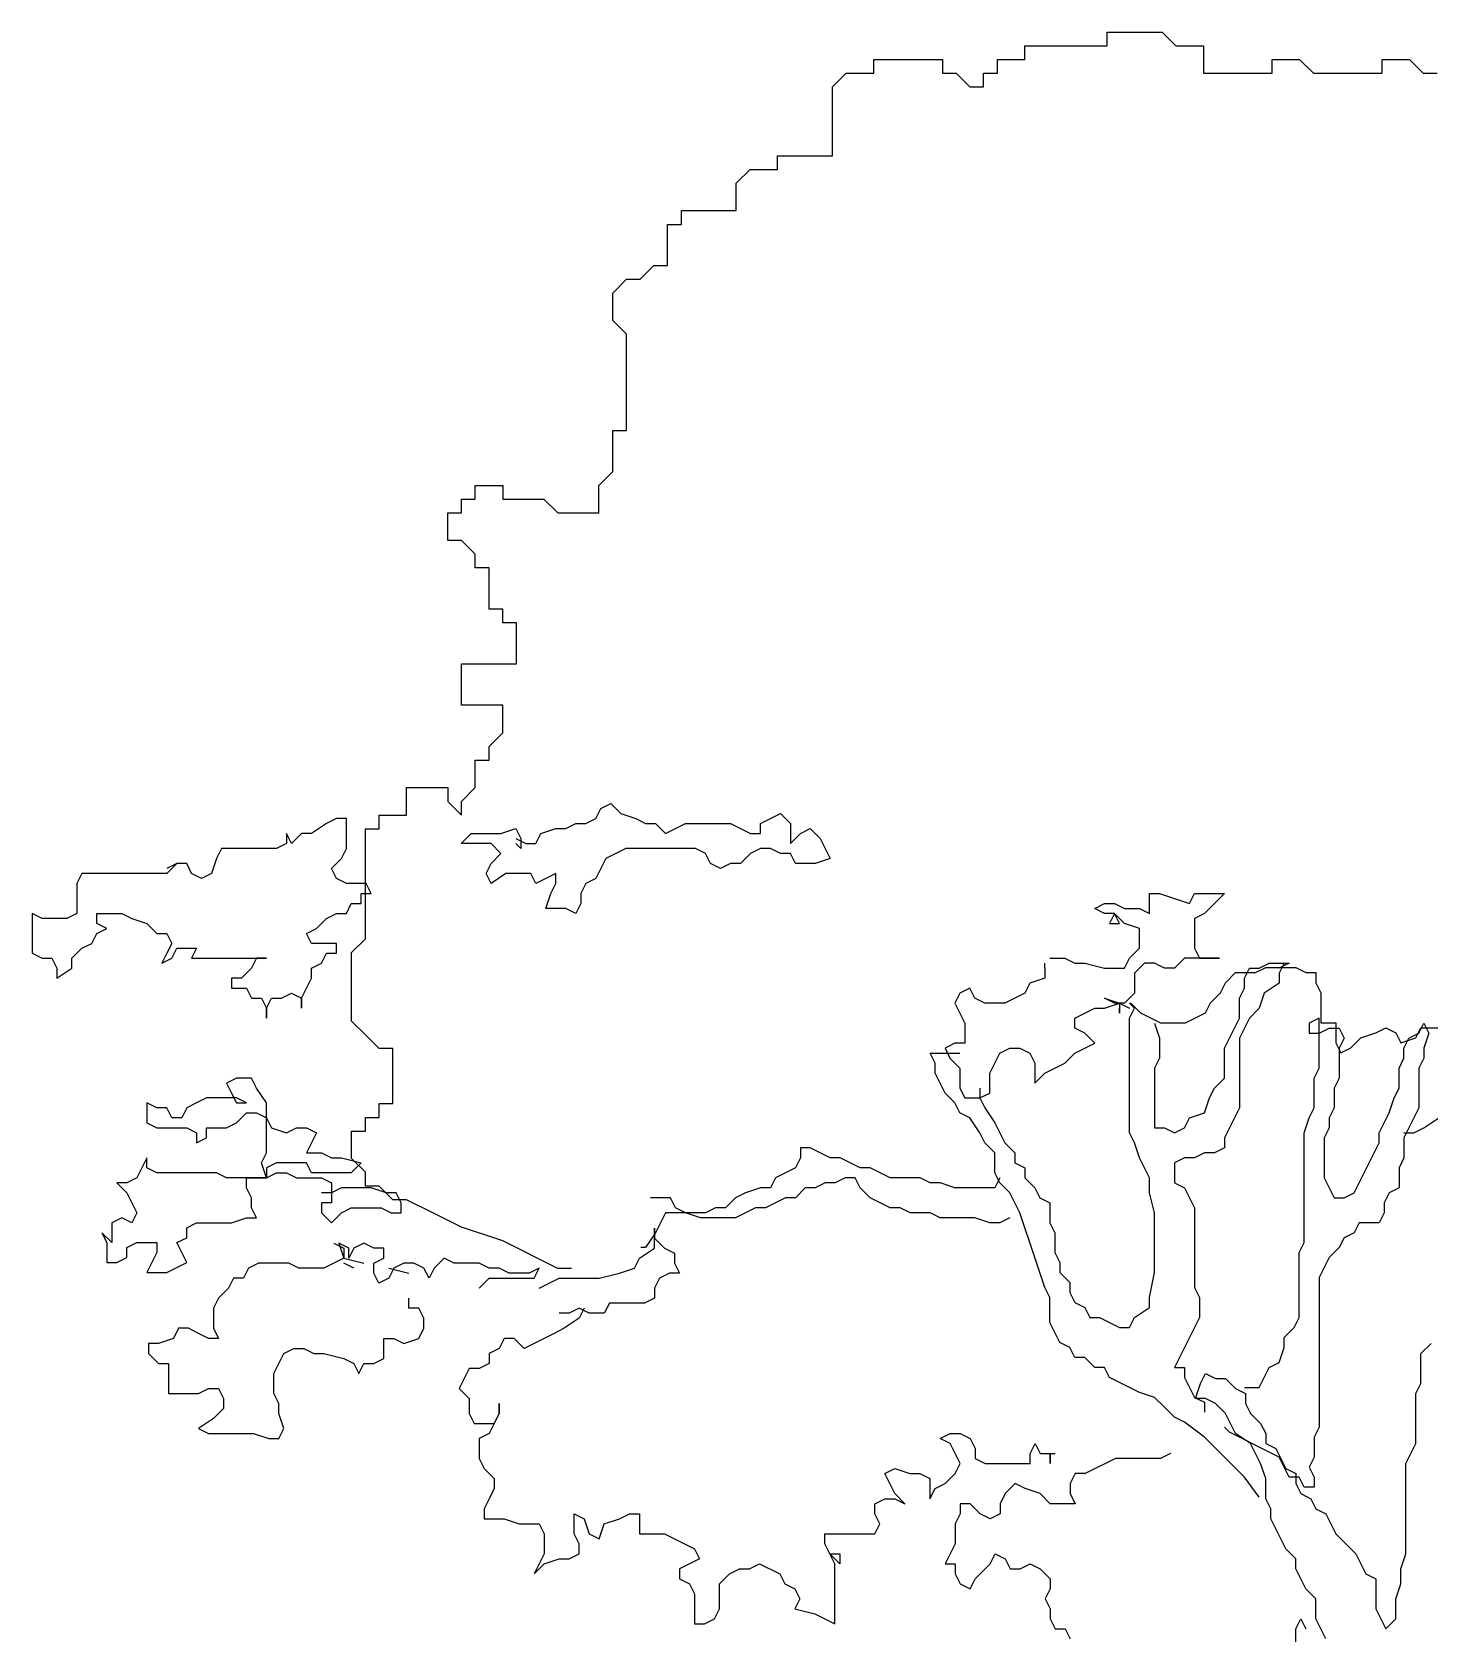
# Model space of a CAD drawing. Extents: x -72339 to 59654, y -38057 to 42097.
# Drawn here: x 6159 to 9096, y -4011 to -647 of the extents above; entities that cross this region are included whole.
import ezdxf

# ---------------------------------------------------------------- set-up
doc = ezdxf.new("R2010")
doc.units = 0
doc.header["$MEASUREMENT"] = 0
doc.layers.get('0').update_dxf_attribs({"linetype": 'CONTINUOUS'})

# ---------------------------------------------------------------- blocks, each defined once
blk = doc.blocks.new('T')
for p, q in [((1948.8, 8193.4), (1948.8, 8241.4)), ((1948.8, 8241.4), (2141.2, 8241.4)), ((2141.2, 8241.4), (2189.3, 8193.4)), ((1660.2, 8145.3), (1660.2, 8193.4)), ((1660.2, 8193.4), (1948.8, 8193.4)), ((2189.3, 8193.4), (2285.5, 8193.4)), ((2285.5, 8193.4), (2285.5, 8097.2)), ((1131.2, 8097.2), (1131.2, 8145.3)), ((1131.2, 8145.3), (1371.7, 8145.3)), ((1371.7, 8145.3), (1371.7, 8097.2)), ((1564.1, 8097.2), (1564.1, 8145.3)), ((1564.1, 8145.3), (1660.2, 8145.3)), ((2526, 8097.2), (2526, 8145.3)), ((2526, 8145.3), (2622.2, 8145.3)), ((2622.2, 8145.3), (2670.3, 8097.2)), ((2910.8, 8097.2), (2910.8, 8145.3)), ((2910.8, 8145.3), (3007, 8145.3)), ((3007, 8145.3), (3055.1, 8097.2)), ((986.9, 8049.1), (1035, 8097.2)), ((1035, 8097.2), (1131.2, 8097.2)), ((1371.7, 8097.2), (1419.8, 8097.2)), ((1419.8, 8097.2), (1467.9, 8049.1)), ((1516, 8049.1), (1516, 8097.2)), ((1516, 8097.2), (1564.1, 8097.2)), ((2285.5, 8097.2), (2526, 8097.2)), ((2670.3, 8097.2), (2910.8, 8097.2)), ((3055.1, 8097.2), (3103.2, 8097.2)), ((986.9, 7808.7), (986.9, 8049.1)), ((1467.9, 8049.1), (1516, 8049.1)), ((794.5, 7760.7), (794.5, 7808.7)), ((794.5, 7808.7), (986.9, 7808.7)), ((650.2, 7712.6), (698.3, 7760.7)), ((698.3, 7760.7), (794.5, 7760.7)), ((650.2, 7616.4), (650.2, 7712.6)), ((457.8, 7616.4), (650.2, 7616.4)), ((457.8, 7568.3), (457.8, 7616.4)), ((409.7, 7424.1), (409.7, 7568.3)), ((409.7, 7568.3), (457.8, 7568.3)), ((313.5, 7376), (361.6, 7424.1)), ((361.6, 7424.1), (409.7, 7424.1)), ((217.3, 7327.9), (265.4, 7376)), ((265.4, 7376), (313.5, 7376)), ((217.3, 7231.8), (217.3, 7327.9)), ((265.4, 7183.7), (217.3, 7231.8)), ((265.4, 6847.2), (265.4, 7183.7)), ((217.3, 6702.9), (217.3, 6847.2)), ((217.3, 6847.2), (265.4, 6847.2)), ((169.2, 6654.8), (217.3, 6702.9)), ((-263.6, 6606.8), (-263.6, 6654.8)), ((-263.6, 6654.8), (-167.4, 6654.8)), ((-167.4, 6654.8), (-167.4, 6606.8)), ((169.2, 6558.7), (169.2, 6654.8)), ((-311.7, 6558.7), (-311.7, 6606.8)), ((-311.7, 6606.8), (-263.6, 6606.8)), ((-167.4, 6606.8), (-23.2, 6606.8)), ((-23.2, 6606.8), (24.9, 6558.7)), ((-359.8, 6462.5), (-359.8, 6558.7)), ((-359.8, 6558.7), (-311.7, 6558.7)), ((24.9, 6558.7), (169.2, 6558.7)), ((-311.7, 6462.5), (-359.8, 6462.5)), ((-263.6, 6414.4), (-311.7, 6462.5)), ((-263.6, 6366.4), (-263.6, 6414.4)), ((-215.5, 6366.4), (-263.6, 6366.4)), ((-215.5, 6222.1), (-215.5, 6366.4)), ((-167.4, 6222.1), (-215.5, 6222.1)), ((-167.4, 6174.1), (-167.4, 6222.1)), ((-119.3, 6174.1), (-167.4, 6174.1)), ((-119.3, 6029.8), (-119.3, 6174.1)), ((-311.7, 5885.6), (-311.7, 6029.8)), ((-311.7, 6029.8), (-119.3, 6029.8)), ((-167.4, 5885.6), (-311.7, 5885.6)), ((-167.4, 5789.4), (-167.4, 5885.6)), ((-215.5, 5741.3), (-167.4, 5789.4)), ((-215.5, 5693.3), (-215.5, 5741.3)), ((-263.6, 5597.1), (-263.6, 5693.3)), ((-263.6, 5693.3), (-215.5, 5693.3)), ((-504.1, 5500.9), (-504.1, 5597.1)), ((-504.1, 5597.1), (-359.8, 5597.1)), ((-359.8, 5597.1), (-359.8, 5549)), ((-311.7, 5549), (-263.6, 5597.1)), ((-600.3, 5452.9), (-600.3, 5500.9)), ((-600.3, 5500.9), (-504.1, 5500.9)), ((-359.8, 5549), (-311.7, 5500.9)), ((-311.7, 5500.9), (-311.7, 5549)), ((158.2, 5488.6), (175.6, 5523.5)), ((175.6, 5523.5), (210.6, 5541)), ((210.6, 5541), (245.5, 5506.1)), ((245.5, 5506.1), (297.9, 5488.6)), ((769.5, 5488.6), (804.4, 5506.1)), ((804.4, 5506.1), (839.3, 5471.1)), ((-785, 5471.1), (-837.4, 5436.2)), ((-750, 5488.6), (-785, 5471.1)), ((-715.1, 5488.6), (-750, 5488.6)), ((-715.1, 5383.8), (-715.1, 5488.6)), ((-648.4, 5068.2), (-648.4, 5452.9)), ((-648.4, 5452.9), (-600.3, 5452.9)), ((-173.7, 5436.2), (-121.3, 5453.7)), ((-121.3, 5453.7), (-103.8, 5418.8)), ((-34, 5436.2), (18.4, 5453.7)), ((18.4, 5453.7), (53.4, 5453.7)), ((53.4, 5453.7), (88.3, 5471.1)), ((88.3, 5471.1), (123.2, 5471.1)), ((123.2, 5471.1), (158.2, 5488.6)), ((297.9, 5488.6), (332.8, 5471.1)), ((332.8, 5471.1), (367.8, 5471.1)), ((367.8, 5471.1), (402.7, 5436.2)), ((402.7, 5436.2), (437.6, 5453.7)), ((437.6, 5453.7), (472.6, 5471.1)), ((472.6, 5471.1), (629.7, 5471.1)), ((629.7, 5471.1), (699.6, 5436.2)), ((734.5, 5471.1), (769.5, 5488.6)), ((734.5, 5436.2), (734.5, 5471.1)), ((839.3, 5471.1), (839.3, 5401.3)), ((874.3, 5436.2), (909.2, 5453.7)), ((909.2, 5453.7), (944.1, 5418.8)), ((-1151.8, 5383.8), (-1169.2, 5348.9)), ((-959.6, 5383.8), (-1151.8, 5383.8)), ((-924.7, 5401.3), (-959.6, 5383.8)), ((-907.2, 5401.3), (-924.7, 5436.2)), ((-924.7, 5436.2), (-924.7, 5401.3)), ((-872.3, 5436.2), (-907.2, 5401.3)), ((-837.4, 5436.2), (-872.3, 5436.2)), ((-732.6, 5348.9), (-715.1, 5383.8)), ((-313.4, 5401.3), (-278.5, 5436.2)), ((-208.6, 5401.3), (-313.4, 5401.3)), ((-278.5, 5436.2), (-173.7, 5436.2)), ((-173.7, 5366.4), (-208.6, 5401.3)), ((-121.3, 5418.8), (-86.3, 5401.3)), ((-103.8, 5383.8), (-121.3, 5401.3)), ((-103.8, 5418.8), (-103.8, 5383.8)), ((-86.3, 5401.3), (-51.4, 5401.3)), ((-51.4, 5401.3), (-34, 5436.2)), ((263, 5383.8), (228, 5366.4)), ((507.5, 5383.8), (263, 5383.8)), ((542.4, 5366.4), (507.5, 5383.8)), ((699.6, 5436.2), (734.5, 5436.2)), ((734.5, 5383.8), (699.6, 5366.4)), ((769.5, 5383.8), (734.5, 5383.8)), ((804.4, 5366.4), (769.5, 5383.8)), ((839.3, 5401.3), (874.3, 5436.2)), ((944.1, 5418.8), (961.6, 5383.8)), ((961.6, 5383.8), (979.1, 5348.9)), ((-1309, 5331.5), (-1343.9, 5296.5)), ((-1309, 5331.5), (-1343.9, 5314)), ((-1274, 5331.5), (-1309, 5331.5)), ((-1256.6, 5296.5), (-1274, 5331.5)), ((-1169.2, 5348.9), (-1186.7, 5296.5)), ((-767.5, 5314), (-732.6, 5348.9)), ((-226.1, 5296.5), (-208.6, 5331.5)), ((-208.6, 5331.5), (-173.7, 5366.4)), ((193.1, 5348.9), (158.2, 5279.1)), ((228, 5366.4), (193.1, 5348.9)), ((559.9, 5331.5), (542.4, 5366.4)), ((594.8, 5314), (559.9, 5331.5)), ((629.7, 5331.5), (594.8, 5314)), ((664.7, 5331.5), (629.7, 5331.5)), ((699.6, 5366.4), (664.7, 5331.5)), ((839.3, 5366.4), (804.4, 5366.4)), ((856.8, 5331.5), (839.3, 5366.4)), ((926.7, 5331.5), (856.8, 5331.5)), ((979.1, 5348.9), (926.7, 5331.5)), ((-1640.8, 5296.5), (-1658.3, 5261.6)), ((-1343.9, 5296.5), (-1640.8, 5296.5)), ((-1221.6, 5279.1), (-1256.6, 5296.5)), ((-1186.7, 5296.5), (-1221.6, 5279.1)), ((-750, 5279.1), (-767.5, 5314)), ((-715.1, 5261.6), (-750, 5279.1)), ((-208.6, 5261.6), (-226.1, 5296.5)), ((-156.2, 5296.5), (-208.6, 5261.6)), ((-68.9, 5296.5), (-156.2, 5296.5)), ((-51.4, 5261.6), (-68.9, 5296.5)), ((-16.5, 5279.1), (-51.4, 5261.6)), ((18.4, 5296.5), (-16.5, 5279.1)), ((18.4, 5261.6), (18.4, 5296.5)), ((158.2, 5279.1), (123.2, 5261.6)), ((-1658.3, 5261.6), (-1658.3, 5156.9)), ((-645.3, 5261.6), (-715.1, 5261.6)), ((-662.7, 5191.8), (-662.7, 5226.7)), ((-662.7, 5226.7), (-627.8, 5226.7)), ((-627.8, 5226.7), (-645.3, 5261.6)), ((-16.5, 5174.3), (1, 5226.7)), ((1, 5226.7), (18.4, 5261.6)), ((123.2, 5261.6), (105.8, 5226.7)), ((105.8, 5226.7), (105.8, 5191.8)), ((2096.9, 5156.9), (2096.9, 5226.7)), ((2096.9, 5226.7), (2131.8, 5226.7)), ((2131.8, 5226.7), (2184.2, 5209.2)), ((2236.6, 5191.8), (2254.1, 5226.7)), ((2254.1, 5226.7), (2358.9, 5226.7)), ((2358.9, 5226.7), (2323.9, 5191.8)), ((-715.1, 5156.9), (-697.7, 5191.8)), ((-697.7, 5191.8), (-662.7, 5191.8)), ((53.4, 5174.3), (-16.5, 5174.3)), ((88.3, 5156.9), (53.4, 5174.3)), ((105.8, 5191.8), (88.3, 5156.9)), ((1904.7, 5174.3), (1939.7, 5191.8)), ((1939.7, 5156.9), (1904.7, 5174.3)), ((1939.7, 5191.8), (1974.6, 5191.8)), ((1974.6, 5191.8), (2009.5, 5174.3)), ((2009.5, 5174.3), (2061.9, 5174.3)), ((2061.9, 5174.3), (2096.9, 5156.9)), ((2184.2, 5209.2), (2236.6, 5191.8)), ((2323.9, 5191.8), (2289, 5156.9)), ((-1780.5, 5139.4), (-1815.5, 5156.9)), ((-1815.5, 5156.9), (-1815.5, 5017.2)), ((-1693.2, 5139.4), (-1780.5, 5139.4)), ((-1658.3, 5156.9), (-1693.2, 5139.4)), ((-1588.4, 5122), (-1588.4, 5156.9)), ((-1588.4, 5156.9), (-1501.1, 5156.9)), ((-1553.5, 5104.5), (-1588.4, 5122)), ((-1588.4, 5087), (-1553.5, 5104.5)), ((-1501.1, 5156.9), (-1466.1, 5139.4)), ((-1466.1, 5139.4), (-1413.7, 5122)), ((-1413.7, 5122), (-1378.8, 5087)), ((-854.8, 5087), (-819.9, 5104.5)), ((-819.9, 5104.5), (-785, 5139.4)), ((-785, 5139.4), (-750, 5156.9)), ((-750, 5156.9), (-715.1, 5156.9)), ((1974.6, 5156.9), (1939.7, 5156.9)), ((1974.6, 5156.9), (1957.1, 5122)), ((1957.1, 5122), (1992.1, 5122)), ((2009.5, 5122), (1974.6, 5156.9)), ((1992.1, 5122), (1974.6, 5156.9)), ((2061.9, 5104.5), (2009.5, 5122)), ((2061.9, 5034.7), (2061.9, 5104.5)), ((2289, 5156.9), (2254.1, 5139.4)), ((2254.1, 5139.4), (2254.1, 5034.7)), ((-1640.8, 5034.7), (-1605.9, 5052.1)), ((-1605.9, 5052.1), (-1588.4, 5087)), ((-1378.8, 5087), (-1343.9, 5087)), ((-1343.9, 5087), (-1326.4, 5052.1)), ((-1326.4, 5052.1), (-1343.9, 5017.2)), ((-837.4, 5052.1), (-854.8, 5087)), ((-750, 5052.1), (-837.4, 5052.1)), ((-750, 5017.2), (-750, 5052.1)), ((-696.5, 5020.2), (-648.4, 5068.2)), ((-1815.5, 5017.2), (-1780.5, 4999.7)), ((-1780.5, 4999.7), (-1745.6, 4999.7)), ((-1745.6, 4999.7), (-1728.1, 4964.8)), ((-1675.7, 4999.7), (-1640.8, 5034.7)), ((-1675.7, 4964.8), (-1675.7, 4999.7)), ((-1343.9, 5017.2), (-1361.3, 4982.3)), ((-1361.3, 4982.3), (-1326.4, 4999.7)), ((-1326.4, 4999.7), (-1309, 5034.7)), ((-1309, 5034.7), (-1239.1, 5034.7)), ((-1239.1, 5034.7), (-1256.6, 4999.7)), ((-1256.6, 4999.7), (-994.6, 4999.7)), ((-1029.5, 4999.7), (-1047, 4964.8)), ((-994.6, 4999.7), (-1029.5, 4999.7)), ((-802.4, 4982.3), (-785, 5017.2)), ((-785, 5017.2), (-750, 5017.2)), ((-696.5, 4779.8), (-696.5, 5020.2)), ((1747.6, 4999.7), (1799.9, 4999.7)), ((1799.9, 4999.7), (1834.9, 4982.3)), ((2009.5, 4964.8), (2027, 4999.7)), ((2027, 4999.7), (2061.9, 5034.7)), ((2219.1, 4999.7), (2184.2, 4964.8)), ((2341.4, 4999.7), (2219.1, 4999.7)), ((2254.1, 5034.7), (2271.5, 4999.7)), ((2271.5, 4999.7), (2341.4, 4999.7)), ((-1728.1, 4964.8), (-1728.1, 4929.9)), ((-1728.1, 4929.9), (-1675.7, 4964.8)), ((-1047, 4964.8), (-1081.9, 4929.9)), ((-837.4, 4964.8), (-802.4, 4982.3)), ((-837.4, 4929.9), (-837.4, 4964.8)), ((1730.1, 4964.8), (1730.1, 4982.3)), ((1730.1, 4964.8), (1730.1, 4929.9)), ((1834.9, 4982.3), (1869.8, 4982.3)), ((1869.8, 4982.3), (1939.7, 4964.8)), ((1939.7, 4964.8), (2009.5, 4964.8)), ((2079.4, 4982.3), (2044.5, 4947.4)), ((2044.5, 4947.4), (2044.5, 4877.5)), ((2114.3, 4982.3), (2079.4, 4982.3)), ((2149.3, 4964.8), (2114.3, 4982.3)), ((2184.2, 4964.8), (2149.3, 4964.8)), ((2363.1, 4914.5), (2398.1, 4949.6)), ((2398.1, 4949.6), (2468.3, 4949.6)), ((2428.7, 4929.9), (2446.2, 4964.8)), ((2446.2, 4964.8), (2481.1, 4964.8)), ((2468.3, 4949.6), (2503.4, 4967.1)), ((2481.1, 4964.8), (2516, 4982.3)), ((2503.4, 4967.1), (2608.6, 4967.1)), ((2516, 4982.3), (2585.9, 4982.3)), ((2585.9, 4982.3), (2551, 4964.8)), ((2568.4, 4982.3), (2551, 4947.4)), ((2551, 4947.4), (2551, 4912.4)), ((2608.6, 4967.1), (2643.7, 4949.6)), ((2643.7, 4949.6), (2678.8, 4949.6)), ((2678.8, 4949.6), (2678.8, 4914.5)), ((-1081.9, 4929.9), (-1116.8, 4929.9)), ((-1116.8, 4929.9), (-1116.8, 4895)), ((-1116.8, 4895), (-1064.4, 4895)), ((-1064.4, 4895), (-1047, 4860.1)), ((-942.2, 4860.1), (-907.2, 4877.5)), ((-907.2, 4877.5), (-872.3, 4860.1)), ((-872.3, 4860.1), (-854.8, 4895)), ((-854.8, 4895), (-837.4, 4929.9)), ((1433.2, 4877.5), (1415.7, 4842.6)), ((1468.1, 4895), (1433.2, 4877.5)), ((1485.6, 4860.1), (1468.1, 4895)), ((1660.2, 4877.5), (1625.3, 4860.1)), ((1677.7, 4912.4), (1660.2, 4877.5)), ((1730.1, 4929.9), (1677.7, 4912.4)), ((2044.5, 4877.5), (2009.5, 4842.6)), ((2310.4, 4844.4), (2345.5, 4879.5)), ((2345.5, 4879.5), (2363.1, 4914.5)), ((2411.2, 4860.1), (2428.7, 4895)), ((2428.7, 4895), (2428.7, 4929.9)), ((2498.6, 4877.5), (2481.1, 4825.1)), ((2551, 4912.4), (2498.6, 4877.5)), ((2678.8, 4914.5), (2696.3, 4879.5)), ((2696.3, 4879.5), (2696.3, 4774.3)), ((-1047, 4860.1), (-1012, 4860.1)), ((-1012, 4860.1), (-994.6, 4825.1)), ((-994.6, 4825.1), (-977.1, 4860.1)), ((-994.6, 4825.1), (-994.6, 4790.2)), ((-994.6, 4790.2), (-994.6, 4825.1)), ((-977.1, 4860.1), (-942.2, 4860.1)), ((-872.3, 4860.1), (-872.3, 4825.1)), ((-872.3, 4825.1), (-872.3, 4860.1)), ((1415.7, 4842.6), (1433.2, 4807.7)), ((1520.5, 4842.6), (1485.6, 4860.1)), ((1590.4, 4842.6), (1520.5, 4842.6)), ((1625.3, 4860.1), (1590.4, 4842.6)), ((1869.8, 4807.7), (1904.7, 4825.1)), ((1904.7, 4825.1), (1939.7, 4825.1)), ((1974.6, 4842.6), (1939.7, 4860.1)), ((1939.7, 4860.1), (1992.1, 4842.6)), ((1939.7, 4825.1), (1992.1, 4842.6)), ((2009.5, 4842.6), (1974.6, 4842.6)), ((1992.1, 4842.6), (2027, 4825.1)), ((1992.1, 4842.6), (1992.1, 4807.7)), ((1992.1, 4807.7), (1992.1, 4825.1)), ((2044.5, 4825.1), (2027, 4842.6)), ((2027, 4790.2), (2044.5, 4825.1)), ((2029.8, 4844.4), (2064.9, 4809.4)), ((2292.9, 4809.4), (2310.4, 4844.4)), ((2411.2, 4790.2), (2411.2, 4860.1)), ((2481.1, 4825.1), (2446.2, 4790.2)), ((-648.4, 4731.7), (-696.5, 4779.8)), ((1433.2, 4807.7), (1450.6, 4772.8)), ((1450.6, 4772.8), (1450.6, 4702.9)), ((1834.9, 4790.2), (1869.8, 4807.7)), ((1834.9, 4755.3), (1834.9, 4790.2)), ((2027, 4388.7), (2027, 4790.2)), ((2064.9, 4809.4), (2100, 4791.8)), ((2100, 4791.8), (2135, 4774.3)), ((2114.3, 4772.8), (2131.8, 4720.4)), ((2135, 4774.3), (2222.7, 4774.3)), ((2222.7, 4774.3), (2257.8, 4791.8)), ((2257.8, 4791.8), (2292.9, 4809.4)), ((2393.8, 4755.3), (2411.2, 4790.2)), ((2446.2, 4790.2), (2428.7, 4755.3)), ((2690.7, 4790.2), (2655.8, 4772.8)), ((2655.8, 4772.8), (2655.8, 4737.9)), ((2690.7, 4615.6), (2690.7, 4790.2)), ((2696.3, 4774.3), (2748.9, 4774.3)), ((2748.9, 4774.3), (2748.9, 4704.2)), ((3040, 4737.9), (3057.5, 4772.8)), ((3057.5, 4772.8), (3074.9, 4737.9)), ((-600.3, 4683.6), (-648.4, 4731.7)), ((1869.8, 4737.9), (1834.9, 4755.3)), ((1904.7, 4702.9), (1869.8, 4737.9)), ((2131.8, 4720.4), (2131.8, 4650.6)), ((2358.9, 4685.5), (2376.3, 4720.4)), ((2376.3, 4720.4), (2393.8, 4755.3)), ((2428.7, 4755.3), (2411.2, 4720.4)), ((2411.2, 4720.4), (2411.2, 4476)), ((2655.8, 4737.9), (2690.7, 4737.9)), ((2690.7, 4737.9), (2725.6, 4755.3)), ((2725.6, 4755.3), (2760.6, 4755.3)), ((2760.6, 4755.3), (2778, 4720.4)), ((2778, 4720.4), (2760.6, 4685.5)), ((2801.6, 4686.6), (2836.6, 4721.7)), ((2836.6, 4721.7), (2889.3, 4739.2)), ((2889.3, 4739.2), (2924.3, 4756.8)), ((2924.3, 4756.8), (2959.4, 4739.2)), ((2959.4, 4739.2), (2977, 4704.2)), ((2977, 4704.2), (3029.6, 4721.7)), ((2987.6, 4685.5), (3005.1, 4720.4)), ((3005.1, 4720.4), (3040, 4737.9)), ((3029.6, 4721.7), (3047.1, 4756.8)), ((3047.1, 4756.8), (3134.8, 4756.8)), ((3074.9, 4737.9), (3057.5, 4685.5)), ((-552.2, 4683.6), (-600.3, 4683.6)), ((-552.2, 4491.3), (-552.2, 4683.6)), ((1345.8, 4633.1), (1328.4, 4668)), ((1328.4, 4668), (1433.2, 4668)), ((1415.7, 4702.9), (1380.8, 4685.5)), ((1380.8, 4685.5), (1398.2, 4650.6)), ((1450.6, 4702.9), (1415.7, 4702.9)), ((1538, 4598.2), (1572.9, 4668)), ((1572.9, 4668), (1607.8, 4685.5)), ((1607.8, 4685.5), (1642.8, 4685.5)), ((1642.8, 4685.5), (1677.7, 4668)), ((1677.7, 4668), (1695.2, 4633.1)), ((1799.9, 4633.1), (1834.9, 4668)), ((1834.9, 4668), (1869.8, 4685.5)), ((1869.8, 4685.5), (1904.7, 4702.9)), ((2358.9, 4580.7), (2358.9, 4685.5)), ((2748.9, 4704.2), (2766.5, 4669.1)), ((2760.6, 4685.5), (2760.6, 4580.7)), ((2766.5, 4669.1), (2801.6, 4686.6)), ((2987.6, 4650.6), (2987.6, 4685.5)), ((3057.5, 4685.5), (3057.5, 4650.6)), ((1345.8, 4598.2), (1345.8, 4633.1)), ((1363.3, 4563.3), (1345.8, 4598.2)), ((1398.2, 4650.6), (1433.2, 4615.6)), ((1433.2, 4615.6), (1433.2, 4545.8)), ((1538, 4528.3), (1538, 4598.2)), ((1695.2, 4633.1), (1695.2, 4563.3)), ((1695.2, 4563.3), (1730.1, 4598.2)), ((1730.1, 4598.2), (1799.9, 4633.1)), ((2131.8, 4650.6), (2114.3, 4615.6)), ((2114.3, 4615.6), (2114.3, 4406.1)), ((2673.2, 4580.7), (2690.7, 4615.6)), ((2970.2, 4615.6), (2987.6, 4650.6)), ((2970.2, 4545.8), (2970.2, 4615.6)), ((3057.5, 4650.6), (3040, 4615.6)), ((3040, 4615.6), (3040, 4476)), ((-1099.4, 4580.7), (-1134.3, 4563.3)), ((-1134.3, 4563.3), (-1116.8, 4528.3)), ((-1047, 4580.7), (-1099.4, 4580.7)), ((-1029.5, 4545.8), (-1047, 4580.7)), ((-994.6, 4493.4), (-1029.5, 4545.8)), ((1380.8, 4528.3), (1363.3, 4563.3)), ((1433.2, 4545.8), (1450.6, 4510.9)), ((1503, 4545.8), (1503, 4510.9)), ((2306.5, 4510.9), (2323.9, 4545.8)), ((2323.9, 4545.8), (2358.9, 4580.7)), ((2673.2, 4476), (2673.2, 4580.7)), ((2760.6, 4580.7), (2743.1, 4545.8)), ((2743.1, 4545.8), (2743.1, 4476)), ((2952.7, 4510.9), (2970.2, 4545.8)), ((-1378.8, 4476), (-1413.7, 4493.4)), ((-1413.7, 4493.4), (-1413.7, 4423.6)), ((-1239.1, 4493.4), (-1274, 4476)), ((-1204.2, 4510.9), (-1239.1, 4493.4)), ((-1099.4, 4510.9), (-1204.2, 4510.9)), ((-1116.8, 4528.3), (-1099.4, 4493.4)), ((-1064.4, 4493.4), (-1099.4, 4510.9)), ((-1099.4, 4493.4), (-1064.4, 4493.4)), ((-994.6, 4318.8), (-994.6, 4493.4)), ((-600.3, 4443.2), (-600.3, 4491.3)), ((-600.3, 4491.3), (-552.2, 4491.3)), ((1415.7, 4493.4), (1380.8, 4528.3)), ((1433.2, 4458.5), (1415.7, 4493.4)), ((1450.6, 4510.9), (1503, 4510.9)), ((1503, 4510.9), (1538, 4528.3)), ((1503, 4510.9), (1520.5, 4476)), ((2289, 4458.5), (2306.5, 4510.9)), ((2935.2, 4458.5), (2952.7, 4510.9)), ((-1343.9, 4476), (-1378.8, 4476)), ((-1326.4, 4441), (-1343.9, 4476)), ((-1291.5, 4441), (-1326.4, 4441)), ((-1274, 4476), (-1291.5, 4441)), ((-1099.4, 4423.6), (-1064.4, 4458.5)), ((-1064.4, 4458.5), (-1029.5, 4458.5)), ((-1029.5, 4458.5), (-994.6, 4441)), ((-994.6, 4441), (-977.1, 4406.1)), ((-648.4, 4395.1), (-648.4, 4443.2)), ((-648.4, 4443.2), (-600.3, 4443.2)), ((1468.1, 4441), (1433.2, 4458.5)), ((1503, 4388.7), (1468.1, 4441)), ((1520.5, 4476), (1555.4, 4423.6)), ((2219.1, 4406.1), (2236.6, 4441)), ((2236.6, 4441), (2289, 4458.5)), ((2393.8, 4441), (2376.3, 4406.1)), ((2411.2, 4476), (2393.8, 4441)), ((2638.3, 4388.7), (2655.8, 4441)), ((2655.8, 4441), (2673.2, 4476)), ((2743.1, 4476), (2725.6, 4441)), ((2725.6, 4441), (2725.6, 4406.1)), ((2917.8, 4423.6), (2935.2, 4458.5)), ((3022.5, 4441), (3005.1, 4406.1)), ((3040, 4476), (3022.5, 4441)), ((3057.5, 4406.1), (3109.9, 4441)), ((-1413.7, 4423.6), (-1378.8, 4406.1)), ((-1378.8, 4406.1), (-1274, 4406.1)), ((-1274, 4406.1), (-1239.1, 4388.7)), ((-1239.1, 4388.7), (-1239.1, 4353.8)), ((-1204.2, 4371.2), (-1204.2, 4406.1)), ((-1204.2, 4406.1), (-1134.3, 4406.1)), ((-1134.3, 4406.1), (-1099.4, 4423.6)), ((-977.1, 4406.1), (-924.7, 4388.7)), ((-924.7, 4388.7), (-889.8, 4406.1)), ((-889.8, 4406.1), (-854.8, 4406.1)), ((-854.8, 4406.1), (-819.9, 4388.7)), ((-819.9, 4388.7), (-854.8, 4318.8)), ((-696.5, 4299), (-696.5, 4395.1)), ((-696.5, 4395.1), (-648.4, 4395.1)), ((1520.5, 4353.8), (1503, 4388.7)), ((1555.4, 4423.6), (1572.9, 4388.7)), ((1572.9, 4388.7), (1590.4, 4353.8)), ((2044.5, 4353.8), (2027, 4388.7)), ((2114.3, 4406.1), (2149.3, 4406.1)), ((2149.3, 4406.1), (2184.2, 4388.7)), ((2184.2, 4388.7), (2219.1, 4406.1)), ((2376.3, 4406.1), (2358.9, 4371.2)), ((2638.3, 4004.6), (2638.3, 4388.7)), ((2725.6, 4406.1), (2708.2, 4371.2)), ((2900.3, 4388.7), (2917.8, 4423.6)), ((2900.3, 4353.8), (2900.3, 4388.7)), ((3005.1, 4406.1), (2987.6, 4371.2)), ((2987.6, 4388.7), (3022.5, 4388.7)), ((3022.5, 4388.7), (3057.5, 4406.1)), ((-1239.1, 4353.8), (-1204.2, 4371.2)), ((-1012, 4283.9), (-994.6, 4318.8)), ((-854.8, 4318.8), (-802.4, 4318.8)), ((-802.4, 4318.8), (-767.5, 4301.4)), ((909.2, 4336.3), (874.3, 4336.3)), ((874.3, 4336.3), (874.3, 4301.4)), ((979.1, 4301.4), (909.2, 4336.3)), ((1555.4, 4318.8), (1520.5, 4353.8)), ((1555.4, 4249), (1555.4, 4318.8)), ((1590.4, 4353.8), (1625.3, 4318.8)), ((1625.3, 4318.8), (1625.3, 4283.9)), ((2061.9, 4301.4), (2044.5, 4353.8)), ((2289, 4318.8), (2254.1, 4301.4)), ((2323.9, 4318.8), (2289, 4318.8)), ((2358.9, 4336.3), (2323.9, 4318.8)), ((2358.9, 4371.2), (2358.9, 4336.3)), ((2708.2, 4371.2), (2708.2, 4231.5)), ((2865.4, 4283.9), (2900.3, 4353.8)), ((2987.6, 4371.2), (2987.6, 4301.4)), ((-1431.2, 4266.5), (-1448.7, 4231.5)), ((-1413.7, 4301.4), (-1431.2, 4266.5)), ((-1413.7, 4266.5), (-1413.7, 4301.4)), ((-1378.8, 4249), (-1413.7, 4266.5)), ((-994.6, 4231.5), (-1012, 4283.9)), ((-959.6, 4283.9), (-994.6, 4266.5)), ((-994.6, 4266.5), (-994.6, 4231.5)), ((-854.8, 4283.9), (-959.6, 4283.9)), ((-837.4, 4249), (-854.8, 4283.9)), ((-767.5, 4301.4), (-732.6, 4301.4)), ((-732.6, 4301.4), (-662.7, 4283.9)), ((-662.7, 4283.9), (-697.7, 4249)), ((-648.4, 4250.9), (-696.5, 4299)), ((856.8, 4266.5), (821.9, 4249)), ((874.3, 4301.4), (856.8, 4266.5)), ((1014, 4301.4), (979.1, 4301.4)), ((1048.9, 4283.9), (1014, 4301.4)), ((1083.9, 4266.5), (1048.9, 4283.9)), ((1118.8, 4266.5), (1083.9, 4266.5)), ((1153.7, 4249), (1118.8, 4266.5)), ((1625.3, 4283.9), (1660.2, 4266.5)), ((1660.2, 4266.5), (1660.2, 4231.5)), ((2079.4, 4266.5), (2061.9, 4301.4)), ((2096.9, 4231.5), (2079.4, 4266.5)), ((2219.1, 4301.4), (2184.2, 4283.9)), ((2184.2, 4283.9), (2184.2, 4214.1)), ((2254.1, 4301.4), (2219.1, 4301.4)), ((2847.9, 4249), (2865.4, 4283.9)), ((2987.6, 4301.4), (2970.2, 4266.5)), ((2970.2, 4266.5), (2970.2, 4196.6)), ((-1483.6, 4214.1), (-1518.5, 4214.1)), ((-1518.5, 4214.1), (-1483.6, 4179.2)), ((-1448.7, 4231.5), (-1483.6, 4214.1)), ((-1169.2, 4249), (-1378.8, 4249)), ((-1134.3, 4231.5), (-1169.2, 4249)), ((-994.6, 4231.5), (-1134.3, 4231.5)), ((-1064.4, 4196.6), (-1064.4, 4231.5)), ((-1064.4, 4231.5), (-994.6, 4231.5)), ((-994.6, 4231.5), (-959.6, 4249)), ((-959.6, 4249), (-924.7, 4249)), ((-924.7, 4249), (-889.8, 4231.5)), ((-889.8, 4231.5), (-802.4, 4231.5)), ((-697.7, 4249), (-837.4, 4249)), ((-802.4, 4231.5), (-767.5, 4214.1)), ((-767.5, 4214.1), (-767.5, 4144.2)), ((-648.4, 4202.8), (-648.4, 4250.9)), ((786.9, 4231.5), (769.5, 4196.6)), ((821.9, 4249), (786.9, 4231.5)), ((961.6, 4214.1), (926.7, 4196.6)), ((996.5, 4214.1), (961.6, 4214.1)), ((1031.5, 4231.5), (996.5, 4214.1)), ((1066.4, 4231.5), (1031.5, 4231.5)), ((1083.9, 4196.6), (1066.4, 4231.5)), ((1188.6, 4231.5), (1153.7, 4249)), ((1293.4, 4231.5), (1188.6, 4231.5)), ((1328.4, 4214.1), (1293.4, 4231.5)), ((1363.3, 4214.1), (1328.4, 4214.1)), ((1415.7, 4196.6), (1363.3, 4214.1)), ((1572.9, 4214.1), (1555.4, 4249)), ((1572.9, 4231.5), (1555.4, 4196.6)), ((1607.8, 4179.2), (1572.9, 4214.1)), ((1660.2, 4231.5), (1695.2, 4196.6)), ((2096.9, 4179.2), (2096.9, 4231.5)), ((2184.2, 4214.1), (2219.1, 4196.6)), ((2708.2, 4231.5), (2743.1, 4161.7)), ((2813, 4179.2), (2847.9, 4249)), ((-1483.6, 4179.2), (-1466.1, 4144.2)), ((-1047, 4161.7), (-1064.4, 4196.6)), ((-1047, 4126.8), (-1047, 4161.7)), ((-767.5, 4179.2), (-802.4, 4179.2)), ((-732.6, 4196.6), (-767.5, 4179.2)), ((-627.8, 4196.6), (-732.6, 4196.6)), ((-600.3, 4202.8), (-648.4, 4202.8)), ((-575.4, 4179.2), (-627.8, 4196.6)), ((-552.2, 4154.7), (-600.3, 4202.8)), ((-540.5, 4179.2), (-575.4, 4179.2)), ((-504.1, 4154.7), (-552.2, 4154.7)), ((-523, 4144.2), (-540.5, 4179.2)), ((-407.9, 4106.7), (-504.1, 4154.7)), ((420.2, 4161.7), (350.3, 4161.7)), ((437.6, 4126.8), (420.2, 4161.7)), ((647.2, 4161.7), (612.3, 4126.8)), ((682.1, 4179.2), (647.2, 4161.7)), ((734.5, 4196.6), (682.1, 4179.2)), ((769.5, 4196.6), (734.5, 4196.6)), ((821.9, 4161.7), (786.9, 4144.2)), ((856.8, 4161.7), (821.9, 4161.7)), ((891.7, 4196.6), (856.8, 4161.7)), ((926.7, 4196.6), (891.7, 4196.6)), ((1118.8, 4161.7), (1083.9, 4196.6)), ((1153.7, 4144.2), (1118.8, 4161.7)), ((1555.4, 4196.6), (1415.7, 4196.6)), ((1625.3, 4144.2), (1607.8, 4179.2)), ((1695.2, 4196.6), (1712.6, 4161.7)), ((1712.6, 4161.7), (1747.6, 4144.2)), ((2114.3, 4109.3), (2096.9, 4179.2)), ((2219.1, 4196.6), (2236.6, 4161.7)), ((2236.6, 4161.7), (2254.1, 4126.8)), ((2743.1, 4161.7), (2778, 4161.7)), ((2778, 4161.7), (2813, 4179.2)), ((2935.2, 4179.2), (2917.8, 4144.2)), ((2970.2, 4196.6), (2935.2, 4179.2)), ((-1466.1, 4144.2), (-1448.7, 4109.3)), ((-1448.7, 4109.3), (-1466.1, 4074.4)), ((-1029.5, 4091.9), (-1047, 4126.8)), ((-767.5, 4144.2), (-802.4, 4144.2)), ((-802.4, 4144.2), (-802.4, 4109.3)), ((-802.4, 4109.3), (-767.5, 4074.4)), ((-767.5, 4074.4), (-732.6, 4109.3)), ((-732.6, 4109.3), (-697.7, 4126.8)), ((-697.7, 4126.8), (-592.9, 4126.8)), ((-592.9, 4126.8), (-557.9, 4109.3)), ((-557.9, 4109.3), (-523, 4109.3)), ((-523, 4109.3), (-523, 4144.2)), ((-311.7, 4058.6), (-407.9, 4106.7)), ((402.7, 4109.3), (385.2, 4074.4)), ((472.6, 4109.3), (402.7, 4109.3)), ((472.6, 4109.3), (437.6, 4126.8)), ((525, 4091.9), (472.6, 4109.3)), ((542.4, 4109.3), (472.6, 4109.3)), ((577.3, 4126.8), (542.4, 4109.3)), ((612.3, 4126.8), (577.3, 4126.8)), ((682.1, 4109.3), (647.2, 4091.9)), ((717.1, 4126.8), (682.1, 4109.3)), ((752, 4126.8), (717.1, 4126.8)), ((786.9, 4144.2), (752, 4126.8)), ((1188.6, 4126.8), (1153.7, 4144.2)), ((1223.6, 4126.8), (1188.6, 4126.8)), ((1258.5, 4109.3), (1223.6, 4126.8)), ((1328.4, 4109.3), (1258.5, 4109.3)), ((1363.3, 4091.9), (1328.4, 4109.3)), ((1642.8, 4109.3), (1625.3, 4144.2)), ((1660.2, 4056.9), (1642.8, 4109.3)), ((1747.6, 4144.2), (1747.6, 4074.4)), ((2114.3, 3899.8), (2114.3, 4109.3)), ((2254.1, 4126.8), (2254.1, 3847.4)), ((2917.8, 4109.3), (2900.3, 4074.4)), ((2917.8, 4144.2), (2917.8, 4109.3)), ((-1536, 4004.6), (-1570.9, 4039.5)), ((-1570.9, 4039.5), (-1553.5, 4004.6)), ((-1501.1, 4091.9), (-1536, 4074.4)), ((-1536, 4074.4), (-1536, 4004.6)), ((-1466.1, 4074.4), (-1501.1, 4091.9)), ((-1274, 4056.9), (-1239.1, 4074.4)), ((-1274, 4022), (-1274, 4056.9)), ((-1239.1, 4074.4), (-1116.8, 4074.4)), ((-1116.8, 4074.4), (-1064.4, 4091.9)), ((-1064.4, 4091.9), (-1029.5, 4091.9)), ((-167.4, 4010.5), (-311.7, 4058.6)), ((367.8, 4039.5), (332.8, 3987.1)), ((363.5, 3985.3), (363.5, 4055.4)), ((363.5, 4055.4), (363.5, 4020.4)), ((385.2, 4074.4), (367.8, 4039.5)), ((647.2, 4091.9), (525, 4091.9)), ((1485.6, 4091.9), (1363.3, 4091.9)), ((1538, 4074.4), (1485.6, 4091.9)), ((1572.9, 4074.4), (1538, 4074.4)), ((1607.8, 4091.9), (1572.9, 4074.4)), ((1677.7, 4004.6), (1660.2, 4056.9)), ((1747.6, 4074.4), (1765, 4039.5)), ((1765, 4039.5), (1765, 3969.6)), ((2813, 4039.5), (2778, 4022)), ((2830.4, 4074.4), (2813, 4039.5)), ((2900.3, 4074.4), (2830.4, 4074.4)), ((-1553.5, 4004.6), (-1553.5, 3934.7)), ((-1483.6, 3987.1), (-1448.7, 4004.6)), ((-1483.6, 3952.2), (-1483.6, 3987.1)), ((-1448.7, 4004.6), (-1378.8, 4004.6)), ((-1378.8, 4004.6), (-1378.8, 3969.6)), ((-1309, 4004.6), (-1274, 4022)), ((-1291.5, 3969.6), (-1309, 4004.6)), ((-759, 4002.8), (-723.9, 3985.3)), ((-706.4, 3985.3), (-741.5, 4002.8)), ((-741.5, 4002.8), (-723.9, 3950.2)), ((-723.9, 3985.3), (-723.9, 3950.2)), ((-688.8, 3985.3), (-706.4, 3950.2)), ((-706.4, 3950.2), (-706.4, 3985.3)), ((-653.8, 4002.8), (-688.8, 3985.3)), ((-618.7, 3985.3), (-653.8, 4002.8)), ((-583.6, 3985.3), (-618.7, 3985.3)), ((-583.6, 3950.2), (-583.6, 3985.3)), ((24.9, 3914.3), (-167.4, 4010.5)), ((310.9, 3950.2), (363.5, 3985.3)), ((332.8, 3987.1), (315.4, 3987.1)), ((363.5, 4020.4), (398.6, 3985.3)), ((398.6, 3985.3), (433.7, 3967.8)), ((1695.2, 3952.2), (1677.7, 4004.6)), ((2620.8, 3969.6), (2638.3, 4004.6)), ((2760.6, 3987.1), (2725.6, 3952.2)), ((2778, 4022), (2760.6, 3987.1)), ((-1553.5, 3934.7), (-1518.5, 3934.7)), ((-1518.5, 3934.7), (-1483.6, 3952.2)), ((-1396.3, 3934.7), (-1413.7, 3899.8)), ((-1378.8, 3969.6), (-1396.3, 3934.7)), ((-1309, 3917.3), (-1274, 3934.7)), ((-1274, 3934.7), (-1291.5, 3969.6)), ((-1022.1, 3932.7), (-1057.2, 3915.2)), ((-916.9, 3932.7), (-1022.1, 3932.7)), ((-881.8, 3915.2), (-916.9, 3932.7)), ((-759, 3932.7), (-794.1, 3915.2)), ((-723.9, 3950.2), (-759, 3932.7)), ((-723.9, 3950.2), (-653.8, 3932.7)), ((-688.8, 3915.2), (-723.9, 3932.7)), ((-618.7, 3932.7), (-583.6, 3950.2)), ((-618.7, 3897.6), (-618.7, 3932.7)), ((-513.4, 3932.7), (-548.5, 3915.2)), ((-478.4, 3932.7), (-513.4, 3932.7)), ((-443.3, 3915.2), (-478.4, 3932.7)), ((-373.1, 3950.2), (-408.2, 3915.2)), ((-338, 3932.7), (-373.1, 3950.2)), ((-250.3, 3932.7), (-338, 3932.7)), ((-215.3, 3915.2), (-250.3, 3932.7)), ((293.4, 3915.2), (310.9, 3950.2)), ((433.7, 3967.8), (433.7, 3932.7)), ((433.7, 3932.7), (451.2, 3897.6)), ((1712.6, 3899.8), (1695.2, 3952.2)), ((1765, 3969.6), (1782.5, 3934.7)), ((1782.5, 3934.7), (1782.5, 3899.8)), ((2620.8, 3742.7), (2620.8, 3969.6)), ((2725.6, 3952.2), (2708.2, 3917.3)), ((-1413.7, 3899.8), (-1343.9, 3899.8)), ((-1343.9, 3899.8), (-1309, 3917.3)), ((-1109.8, 3880.1), (-1127.3, 3845)), ((-1074.7, 3880.1), (-1109.8, 3880.1)), ((-1057.2, 3915.2), (-1074.7, 3880.1)), ((-794.1, 3915.2), (-881.8, 3915.2)), ((-601.1, 3862.6), (-618.7, 3897.6)), ((-566.1, 3880.1), (-601.1, 3862.6)), ((-548.5, 3915.2), (-566.1, 3880.1)), ((-566.1, 3915.2), (-495.9, 3897.6)), ((-425.7, 3880.1), (-443.3, 3915.2)), ((-408.2, 3915.2), (-425.7, 3880.1)), ((-250.3, 3845), (-215.3, 3880.1)), ((-180.2, 3915.2), (-215.3, 3915.2)), ((-215.3, 3880.1), (-57.4, 3880.1)), ((-145.1, 3897.6), (-180.2, 3915.2)), ((-74.9, 3897.6), (-145.1, 3897.6)), ((-39.9, 3915.2), (-74.9, 3897.6)), ((-57.4, 3880.1), (-39.9, 3915.2)), ((-39.9, 3845), (30.3, 3880.1)), ((73, 3914.3), (24.9, 3914.3)), ((30.3, 3880.1), (170.6, 3880.1)), ((170.6, 3880.1), (240.8, 3897.6)), ((240.8, 3897.6), (293.4, 3915.2)), ((381.1, 3880.1), (363.5, 3845)), ((416.2, 3897.6), (381.1, 3880.1)), ((451.2, 3897.6), (416.2, 3897.6)), ((1730.1, 3847.4), (1712.6, 3899.8)), ((1782.5, 3899.8), (1817.4, 3864.9)), ((2096.9, 3812.5), (2114.3, 3899.8)), ((2708.2, 3917.3), (2690.7, 3882.4)), ((2690.7, 3882.4), (2690.7, 3358.6)), ((-1127.3, 3845), (-1162.4, 3810)), ((363.5, 3845), (363.5, 3810)), ((1747.6, 3812.5), (1730.1, 3847.4)), ((1747.6, 3725.2), (1747.6, 3812.5)), ((1817.4, 3864.9), (1817.4, 3830)), ((1817.4, 3830), (1834.9, 3795.1)), ((2096.9, 3777.6), (2096.9, 3812.5)), ((2254.1, 3847.4), (2271.5, 3812.5)), ((2271.5, 3812.5), (2271.5, 3742.7)), ((-1162.4, 3810), (-1179.9, 3774.9)), ((-1179.9, 3774.9), (-1179.9, 3704.8)), ((-495.9, 3774.9), (-495.9, 3810)), ((-460.8, 3774.9), (-495.9, 3774.9)), ((-443.3, 3739.8), (-460.8, 3774.9)), ((65.4, 3757.4), (30.3, 3757.4)), ((100.4, 3774.9), (65.4, 3757.4)), ((118, 3774.9), (100.4, 3739.8)), ((135.5, 3757.4), (100.4, 3774.9)), ((188.1, 3757.4), (135.5, 3757.4)), ((205.7, 3792.4), (188.1, 3757.4)), ((328.5, 3792.4), (205.7, 3792.4)), ((363.5, 3810), (328.5, 3792.4)), ((1834.9, 3795.1), (1869.8, 3777.6)), ((1869.8, 3777.6), (1887.3, 3742.7)), ((2044.5, 3742.7), (2096.9, 3777.6)), ((-1302.7, 3704.8), (-1320.3, 3669.7)), ((-1267.6, 3704.8), (-1302.7, 3704.8)), ((-1232.6, 3687.2), (-1267.6, 3704.8)), ((-1179.9, 3704.8), (-1162.4, 3669.7)), ((-460.8, 3669.7), (-443.3, 3704.8)), ((-443.3, 3704.8), (-443.3, 3739.8)), ((47.8, 3704.8), (12.7, 3687.2)), ((100.4, 3739.8), (47.8, 3704.8)), ((1765, 3690.3), (1747.6, 3725.2)), ((1887.3, 3742.7), (1922.2, 3742.7)), ((1922.2, 3742.7), (1957.1, 3725.2)), ((1957.1, 3725.2), (1992.1, 3707.8)), ((1992.1, 3707.8), (2027, 3707.8)), ((2027, 3707.8), (2044.5, 3742.7)), ((2254.1, 3707.8), (2236.6, 3672.8)), ((2271.5, 3742.7), (2254.1, 3707.8)), ((2568.4, 3672.8), (2603.4, 3707.8)), ((2603.4, 3707.8), (2620.8, 3742.7)), ((-1372.9, 3652.2), (-1408, 3652.2)), ((-1408, 3652.2), (-1408, 3617.1)), ((-1320.3, 3669.7), (-1372.9, 3652.2)), ((-1197.5, 3669.7), (-1232.6, 3687.2)), ((-1162.4, 3669.7), (-1197.5, 3669.7)), ((-583.6, 3599.6), (-583.6, 3669.7)), ((-583.6, 3669.7), (-548.5, 3669.7)), ((-548.5, 3669.7), (-513.4, 3652.2)), ((-513.4, 3652.2), (-460.8, 3669.7)), ((-162.6, 3669.7), (-180.2, 3634.6)), ((-127.6, 3669.7), (-162.6, 3669.7)), ((-92.5, 3634.6), (-127.6, 3669.7)), ((-57.4, 3652.2), (-92.5, 3634.6)), ((-22.3, 3669.7), (-57.4, 3652.2)), ((12.7, 3687.2), (-22.3, 3669.7)), ((1782.5, 3655.4), (1765, 3690.3)), ((1817.4, 3637.9), (1782.5, 3655.4)), ((2236.6, 3672.8), (2219.1, 3637.9)), ((2568.4, 3637.9), (2568.4, 3672.8)), ((3047.1, 3617.1), (3082.2, 3652.2)), ((-1408, 3617.1), (-1372.9, 3582)), ((-951.9, 3582), (-934.4, 3617.1)), ((-934.4, 3617.1), (-899.3, 3634.6)), ((-899.3, 3634.6), (-864.2, 3634.6)), ((-864.2, 3634.6), (-829.2, 3617.1)), ((-829.2, 3617.1), (-794.1, 3617.1)), ((-794.1, 3617.1), (-723.9, 3599.6)), ((-723.9, 3599.6), (-688.8, 3582)), ((-618.7, 3582), (-583.6, 3599.6)), ((-180.2, 3634.6), (-215.3, 3617.1)), ((-215.3, 3617.1), (-215.3, 3582)), ((1834.9, 3603), (1817.4, 3637.9)), ((1869.8, 3603), (1834.9, 3603)), ((1904.7, 3568.1), (1869.8, 3603)), ((2201.7, 3603), (2184.2, 3568.1)), ((2219.1, 3637.9), (2201.7, 3603)), ((2551, 3585.5), (2568.4, 3637.9)), ((3047.1, 3511.9), (3047.1, 3617.1)), ((-1372.9, 3582), (-1337.8, 3582)), ((-1337.8, 3582), (-1337.8, 3476.8)), ((-969.5, 3547), (-951.9, 3582)), ((-969.5, 3476.8), (-969.5, 3547)), ((-688.8, 3582), (-671.3, 3547)), ((-671.3, 3547), (-653.8, 3582)), ((-653.8, 3582), (-618.7, 3582)), ((-285.4, 3564.5), (-320.5, 3494.4)), ((-250.3, 3564.5), (-285.4, 3564.5)), ((-215.3, 3582), (-250.3, 3564.5)), ((1939.7, 3568.1), (1904.7, 3568.1)), ((1957.1, 3533.2), (1939.7, 3568.1)), ((2027, 3498.3), (1957.1, 3533.2)), ((2184.2, 3568.1), (2219.1, 3568.1)), ((2219.1, 3568.1), (2219.1, 3533.2)), ((2219.1, 3533.2), (2236.6, 3498.3)), ((2275.4, 3511.9), (2292.9, 3547)), ((2292.9, 3547), (2328, 3529.4)), ((2481.1, 3498.3), (2516, 3568.1)), ((2516, 3568.1), (2551, 3585.5)), ((-1337.8, 3476.8), (-1232.6, 3476.8)), ((-1232.6, 3476.8), (-1197.5, 3494.4)), ((-1197.5, 3494.4), (-1162.4, 3494.4)), ((-1162.4, 3494.4), (-1144.9, 3459.3)), ((-951.9, 3441.8), (-969.5, 3476.8)), ((-320.5, 3494.4), (-285.4, 3459.3)), ((2061.9, 3480.8), (2027, 3498.3)), ((2114.3, 3463.3), (2061.9, 3480.8)), ((2236.6, 3498.3), (2254.1, 3463.3)), ((2257.8, 3459.3), (2275.4, 3511.9)), ((2328, 3529.4), (2363.1, 3529.4)), ((2363.1, 3529.4), (2398.1, 3494.4)), ((2398.1, 3494.4), (2433.2, 3476.8)), ((2428.7, 3498.3), (2481.1, 3498.3)), ((2433.2, 3476.8), (2433.2, 3441.8)), ((3029.6, 3476.8), (3047.1, 3511.9)), ((3029.6, 3301.5), (3029.6, 3476.8)), ((-1144.9, 3424.2), (-1179.9, 3389.2)), ((-1144.9, 3459.3), (-1144.9, 3424.2)), ((-951.9, 3406.7), (-951.9, 3441.8)), ((-285.4, 3459.3), (-285.4, 3406.7)), ((-180.2, 3406.7), (-180.2, 3441.8)), ((-180.2, 3441.8), (-180.2, 3406.7)), ((2149.3, 3428.4), (2114.3, 3463.3)), ((2184.2, 3393.5), (2149.3, 3428.4)), ((2254.1, 3463.3), (2289, 3445.9)), ((2292.9, 3459.3), (2257.8, 3459.3)), ((2289, 3445.9), (2289, 3411)), ((2328, 3441.8), (2292.9, 3459.3)), ((2363.1, 3406.7), (2328, 3441.8)), ((2433.2, 3441.8), (2450.8, 3406.7)), ((-1179.9, 3389.2), (-1232.6, 3354.1)), ((-934.4, 3354.1), (-951.9, 3406.7)), ((-285.4, 3406.7), (-267.9, 3371.6)), ((-267.9, 3371.6), (-197.7, 3371.6)), ((-197.7, 3371.6), (-215.3, 3336.6)), ((-197.7, 3371.6), (-180.2, 3406.7)), ((-180.2, 3406.7), (-197.7, 3371.6)), ((2219.1, 3376), (2184.2, 3393.5)), ((2289, 3323.7), (2219.1, 3376)), ((2380.6, 3371.6), (2363.1, 3406.7)), ((2398.1, 3336.6), (2380.6, 3371.6)), ((2450.8, 3406.7), (2485.8, 3371.6)), ((2485.8, 3371.6), (2503.4, 3336.6)), ((-1232.6, 3354.1), (-1197.5, 3336.6)), ((-1197.5, 3336.6), (-1039.6, 3336.6)), ((-1039.6, 3336.6), (-987, 3319)), ((-987, 3319), (-951.9, 3319)), ((-951.9, 3319), (-934.4, 3354.1)), ((-215.3, 3336.6), (-250.3, 3319)), ((-250.3, 3319), (-250.3, 3248.9)), ((1363.3, 3319), (1398.4, 3336.6)), ((1398.4, 3301.5), (1363.3, 3319)), ((1398.4, 3336.6), (1433.5, 3336.6)), ((1433.5, 3336.6), (1468.5, 3319)), ((1468.5, 3319), (1486.1, 3284)), ((2323.9, 3288.7), (2289, 3323.7)), ((2376.3, 3341.1), (2358.9, 3358.6)), ((2411.2, 3323.7), (2376.3, 3341.1)), ((2450.8, 3301.5), (2398.1, 3336.6)), ((2481.1, 3288.7), (2411.2, 3323.7)), ((2503.4, 3336.6), (2503.4, 3301.5)), ((2690.7, 3358.6), (2673.2, 3323.7)), ((2673.2, 3323.7), (2673.2, 3253.8)), ((1415.9, 3266.4), (1398.4, 3301.5)), ((1433.5, 3231.4), (1415.9, 3266.4)), ((1486.1, 3284), (1486.1, 3248.9)), ((1679, 3266.4), (1696.6, 3301.5)), ((1679, 3231.4), (1679, 3266.4)), ((1696.6, 3301.5), (1714.1, 3266.4)), ((1714.1, 3266.4), (1749.2, 3266.4)), ((1749.2, 3266.4), (1749.2, 3231.4)), ((1749.2, 3231.4), (1749.2, 3266.4)), ((1749.2, 3266.4), (1766.7, 3266.4)), ((2170.1, 3266.4), (2135, 3248.9)), ((2393.8, 3218.9), (2323.9, 3288.7)), ((2485.8, 3231.4), (2450.8, 3301.5)), ((2551, 3253.8), (2481.1, 3288.7)), ((2503.4, 3301.5), (2538.5, 3284)), ((2538.5, 3284), (2556, 3248.9)), ((2568.4, 3218.9), (2551, 3253.8)), ((2673.2, 3253.8), (2655.8, 3218.9)), ((2994.5, 3231.4), (3029.6, 3301.5)), ((-250.3, 3248.9), (-232.8, 3213.8)), ((-232.8, 3213.8), (-197.7, 3178.8)), ((1170.4, 3196.3), (1205.4, 3213.8)), ((1205.4, 3126.2), (1170.4, 3196.3)), ((1205.4, 3213.8), (1258.1, 3196.3)), ((1258.1, 3196.3), (1293.1, 3196.3)), ((1293.1, 3196.3), (1328.2, 3178.8)), ((1380.8, 3161.2), (1415.9, 3196.3)), ((1415.9, 3196.3), (1433.5, 3231.4)), ((1486.1, 3248.9), (1521.2, 3231.4)), ((1521.2, 3231.4), (1679, 3231.4)), ((1836.9, 3196.3), (1819.3, 3161.2)), ((1872, 3196.3), (1836.9, 3196.3)), ((1907, 3213.8), (1872, 3196.3)), ((1942.1, 3231.4), (1907, 3213.8)), ((1977.2, 3248.9), (1942.1, 3231.4)), ((2135, 3248.9), (1977.2, 3248.9)), ((2428.7, 3184), (2393.8, 3218.9)), ((2503.4, 3178.8), (2485.8, 3231.4)), ((2556, 3248.9), (2573.5, 3213.8)), ((2585.9, 3184), (2568.4, 3218.9)), ((2573.5, 3213.8), (2608.6, 3196.3)), ((2608.6, 3196.3), (2608.6, 3161.2)), ((2655.8, 3218.9), (2673.2, 3184)), ((2994.5, 2915.8), (2994.5, 3231.4)), ((-197.7, 3143.7), (-215.3, 3108.6)), ((-197.7, 3178.8), (-197.7, 3143.7)), ((1328.2, 3178.8), (1328.2, 3108.6)), ((1328.2, 3108.6), (1345.8, 3143.7)), ((1345.8, 3143.7), (1380.8, 3161.2)), ((1626.4, 3161.2), (1591.3, 3126.2)), ((1661.5, 3143.7), (1626.4, 3161.2)), ((1714.1, 3126.2), (1661.5, 3143.7)), ((1819.3, 3161.2), (1819.3, 3126.2)), ((2481.1, 3114.2), (2428.7, 3184)), ((2503.4, 3108.6), (2503.4, 3178.8)), ((2620.8, 3184), (2585.9, 3184)), ((2608.6, 3161.2), (2626.2, 3126.2)), ((2638.3, 3149.1), (2620.8, 3184)), ((2673.2, 3149.1), (2638.3, 3149.1)), ((2673.2, 3184), (2673.2, 3149.1)), ((-215.3, 3108.6), (-232.8, 3073.6)), ((1135.3, 3091.1), (1170.4, 3108.6)), ((1135.3, 3056), (1135.3, 3091.1)), ((1170.4, 3108.6), (1205.4, 3108.6)), ((1240.5, 3091.1), (1205.4, 3126.2)), ((1205.4, 3108.6), (1240.5, 3091.1)), ((1468.5, 3091.1), (1433.5, 3091.1)), ((1433.5, 3091.1), (1433.5, 3056)), ((1503.6, 3056), (1468.5, 3091.1)), ((1591.3, 3126.2), (1573.8, 3091.1)), ((1573.8, 3091.1), (1573.8, 3056)), ((1749.2, 3091.1), (1714.1, 3126.2)), ((1836.9, 3091.1), (1749.2, 3091.1)), ((1819.3, 3126.2), (1836.9, 3091.1)), ((2520.9, 3073.6), (2503.4, 3108.6)), ((2626.2, 3126.2), (2661.2, 3108.6)), ((2661.2, 3108.6), (2678.8, 3073.6)), ((-232.8, 3073.6), (-232.8, 3038.5)), ((-232.8, 3038.5), (-162.6, 3038.5)), ((-162.6, 3038.5), (-110, 3021)), ((82.9, 2985.9), (82.9, 3056)), ((82.9, 3056), (118, 3038.5)), ((118, 3038.5), (135.5, 2985.9)), ((188.1, 3021), (240.8, 3038.5)), ((240.8, 3038.5), (275.8, 3056)), ((275.8, 3056), (310.9, 3056)), ((310.9, 3056), (310.9, 2985.9)), ((1152.8, 3021), (1135.3, 3056)), ((1433.5, 3056), (1415.9, 3021)), ((1538.7, 3038.5), (1503.6, 3056)), ((1573.8, 3056), (1538.7, 3038.5)), ((2520.9, 3038.5), (2520.9, 3073.6)), ((2538.5, 3003.4), (2520.9, 3038.5)), ((2678.8, 3073.6), (2713.9, 3056)), ((2713.9, 3056), (2731.4, 3021)), ((-110, 3021), (-39.9, 3021)), ((-39.9, 3021), (-22.3, 2985.9)), ((-22.3, 2985.9), (-22.3, 2915.8)), ((100.4, 2950.8), (82.9, 2985.9)), ((135.5, 2985.9), (170.6, 2968.4)), ((170.6, 2968.4), (188.1, 3021)), ((310.9, 2985.9), (398.6, 2985.9)), ((398.6, 2985.9), (503.9, 2933.3)), ((959.9, 2950.8), (959.9, 2985.9)), ((959.9, 2985.9), (1135.3, 2985.9)), ((1135.3, 2985.9), (1152.8, 3021)), ((1415.9, 3021), (1415.9, 2950.8)), ((2556, 2968.4), (2538.5, 3003.4)), ((2731.4, 3021), (2748.9, 2985.9)), ((2748.9, 2985.9), (2819.1, 2915.8)), ((-22.3, 2915.8), (-39.9, 2880.7)), ((65.4, 2898.2), (100.4, 2915.8)), ((100.4, 2915.8), (100.4, 2950.8)), ((503.9, 2933.3), (521.4, 2898.2)), ((977.4, 2915.8), (959.9, 2950.8)), ((995, 2880.7), (977.4, 2915.8)), ((977.4, 2915.8), (1012.5, 2915.8)), ((1012.5, 2880.7), (977.4, 2915.8)), ((1012.5, 2915.8), (1012.5, 2880.7)), ((1398.4, 2915.8), (1380.8, 2880.7)), ((1415.9, 2950.8), (1398.4, 2915.8)), ((1538.7, 2880.7), (1556.2, 2915.8)), ((1556.2, 2915.8), (1591.3, 2898.2)), ((2573.5, 2933.3), (2556, 2968.4)), ((2608.6, 2898.2), (2573.5, 2933.3)), ((2819.1, 2915.8), (2836.6, 2880.7)), ((2977, 2863.2), (2994.5, 2915.8)), ((-39.9, 2880.7), (-57.4, 2845.7)), ((-57.4, 2845.7), (-22.3, 2880.7)), ((-22.3, 2880.7), (30.3, 2898.2)), ((30.3, 2898.2), (65.4, 2898.2)), ((486.3, 2880.7), (451.2, 2863.2)), ((451.2, 2863.2), (451.2, 2828.1)), ((521.4, 2898.2), (486.3, 2880.7)), ((626.6, 2845.7), (661.7, 2863.2)), ((661.7, 2863.2), (696.8, 2863.2)), ((696.8, 2863.2), (731.9, 2880.7)), ((731.9, 2880.7), (802, 2845.7)), ((995, 2670.3), (995, 2880.7)), ((1380.8, 2880.7), (1415.9, 2880.7)), ((1415.9, 2880.7), (1415.9, 2845.7)), ((1486.1, 2828.1), (1538.7, 2880.7)), ((1591.3, 2898.2), (1608.9, 2863.2)), ((1608.9, 2863.2), (1643.9, 2863.2)), ((1643.9, 2863.2), (1679, 2880.7)), ((1679, 2880.7), (1714.1, 2863.2)), ((1714.1, 2863.2), (1749.2, 2828.1)), ((2608.6, 2863.2), (2608.6, 2898.2)), ((2643.7, 2793.1), (2608.6, 2863.2)), ((2836.6, 2880.7), (2854.2, 2845.7)), ((2977, 2810.6), (2977, 2863.2)), ((451.2, 2828.1), (486.3, 2810.6)), ((486.3, 2810.6), (503.9, 2775.5)), ((591.6, 2810.6), (626.6, 2845.7)), ((591.6, 2722.9), (591.6, 2810.6)), ((802, 2845.7), (819.6, 2810.6)), ((819.6, 2810.6), (854.7, 2793.1)), ((1415.9, 2845.7), (1433.5, 2810.6)), ((1433.5, 2810.6), (1468.5, 2793.1)), ((1468.5, 2793.1), (1486.1, 2828.1)), ((1749.2, 2828.1), (1749.2, 2793.1)), ((2854.2, 2845.7), (2889.3, 2828.1)), ((2889.3, 2828.1), (2889.3, 2722.9)), ((2959.4, 2758), (2977, 2810.6)), ((503.9, 2775.5), (503.9, 2670.3)), ((854.7, 2793.1), (872.2, 2758)), ((872.2, 2758), (854.7, 2722.9)), ((1749.2, 2793.1), (1731.6, 2758)), ((1731.6, 2758), (1749.2, 2722.9)), ((2678.8, 2758), (2643.7, 2793.1)), ((2678.8, 2687.9), (2678.8, 2758)), ((2959.4, 2687.9), (2959.4, 2758)), ((574, 2687.9), (591.6, 2722.9)), ((854.7, 2722.9), (924.8, 2705.4)), ((924.8, 2705.4), (959.9, 2687.9)), ((1749.2, 2722.9), (1749.2, 2687.9)), ((2889.3, 2722.9), (2906.8, 2687.9)), ((503.9, 2670.3), (538.9, 2670.3)), ((538.9, 2670.3), (574, 2687.9)), ((959.9, 2687.9), (995, 2670.3)), ((1749.2, 2687.9), (1766.7, 2652.8)), ((1766.7, 2652.8), (1801.8, 2652.8)), ((1801.8, 2652.8), (1819.3, 2617.7)), ((2608.6, 2652.8), (2626.2, 2687.9)), ((2608.6, 2582.7), (2608.6, 2652.8)), ((2626.2, 2687.9), (2643.7, 2652.8)), ((2696.3, 2652.8), (2678.8, 2687.9)), ((2713.9, 2617.7), (2696.3, 2652.8)), ((2906.8, 2687.9), (2924.3, 2652.8)), ((2924.3, 2652.8), (2959.4, 2687.9))]:
    blk.add_line(p, q)

msp = doc.modelspace()

# ---------------------------------------------------------------- block references
at = {"xscale": 0.6000000000931323, "yscale": 0.5999999999767169, "zscale": 0.6}
msp.add_blockref('T', (7248.5, -5592.1), dxfattribs=at)

doc.saveas('drawing.dxf')
